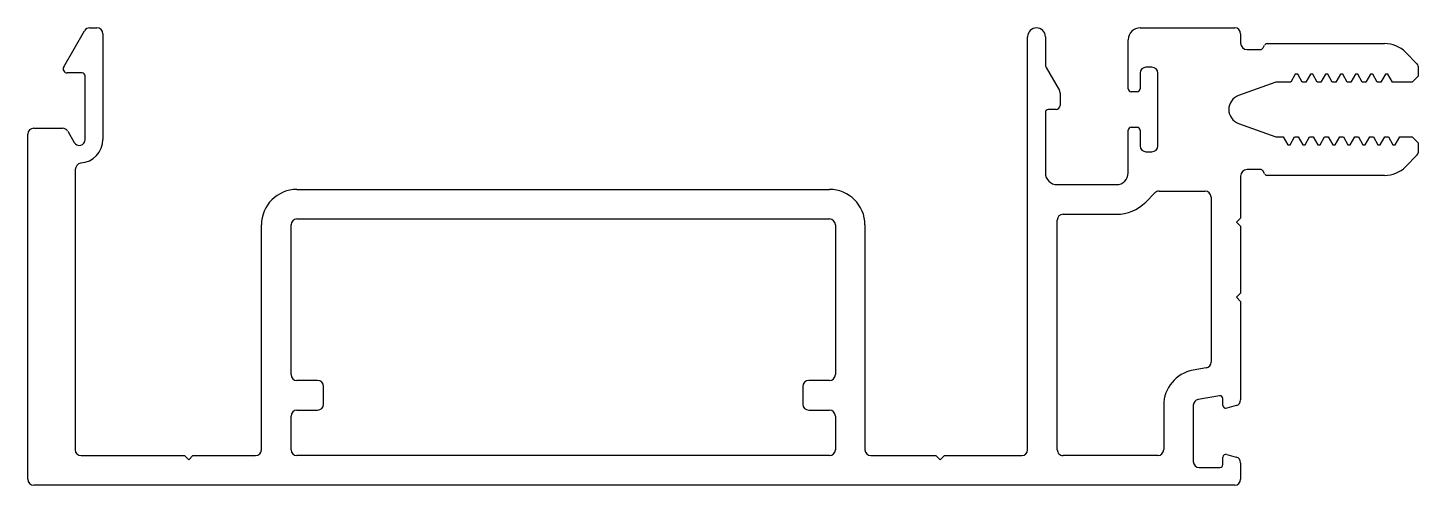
# Model space of a CAD drawing. Extents: x -49 to 68, y 11 to 50.
import ezdxf

# ---------------------------------------------------------------- set-up
doc = ezdxf.new("R2010")
doc.units = 0
doc.layers.add('PROFILE', color=1, linetype='CONTINUOUS')

msp = doc.modelspace()

# ---------------------------------------------------------------- linework, layer by layer
at = {"layer": 'PROFILE', "color": 7}
for p, q in [((-45.97, 46.36), (-44.21, 49.39)), ((-43.78, 49.64), (-43.16, 49.64)), ((44.99, 49.64), (52.99, 49.64)), ((-42.66, 49.14), (-42.66, 40.21)), ((35.49, 13.99), (35.49, 48.89)), ((36.99, 48.89), (36.99, 46.54)), ((43.99, 44.49), (43.99, 48.64)), ((53.49, 49.14), (53.49, 48.36)), ((55.38, 47.94), (55.52, 48.19)), ((55.74, 48.31), (65.66, 48.31)), ((54.04, 47.81), (55.16, 47.81)), ((67.42, 47.58), (68.42, 46.58)), ((-44.41, 45.83), (-45.67, 45.83)), ((37.06, 46.29), (38.18, 44.36)), ((45.99, 46.31), (45.49, 46.31)), ((68.49, 46.41), (68.49, 45.56)), ((-44.16, 40.21), (-44.16, 45.58)), ((44.99, 45.81), (44.99, 44.49)), ((46.49, 39.67), (46.49, 45.81)), ((56.46, 45.06), (53.32, 43.92)), ((57.72, 45.06), (56.46, 45.06)), ((58.11, 45.73), (57.72, 45.06)), ((58.31, 45.73), (58.11, 45.73)), ((58.69, 45.06), (58.31, 45.73)), ((58.99, 45.06), (58.69, 45.06)), ((59.38, 45.73), (58.99, 45.06)), ((59.58, 45.73), (59.38, 45.73)), ((59.96, 45.06), (59.58, 45.73)), ((60.26, 45.06), (59.96, 45.06)), ((60.65, 45.73), (60.26, 45.06)), ((60.85, 45.73), (60.65, 45.73)), ((61.23, 45.06), (60.85, 45.73)), ((61.53, 45.06), (61.23, 45.06)), ((61.92, 45.73), (61.53, 45.06)), ((62.12, 45.73), (61.92, 45.73)), ((62.5, 45.06), (62.12, 45.73)), ((62.8, 45.06), (62.5, 45.06)), ((63.19, 45.73), (62.8, 45.06)), ((63.39, 45.73), (63.19, 45.73)), ((63.77, 45.06), (63.39, 45.73)), ((64.07, 45.06), (63.77, 45.06)), ((64.46, 45.73), (64.07, 45.06)), ((64.66, 45.73), (64.46, 45.73)), ((65.04, 45.06), (64.66, 45.73)), ((65.34, 45.06), (65.04, 45.06)), ((65.73, 45.73), (65.34, 45.06)), ((65.93, 45.73), (65.73, 45.73)), ((66.31, 45.06), (65.93, 45.73)), ((67.99, 45.06), (66.31, 45.06)), ((68.49, 45.56), (67.99, 45.06)), ((38.24, 44.11), (38.24, 43.09)), ((44.74, 44.24), (44.24, 44.24)), ((36.99, 42.49), (36.99, 37.39)), ((37.89, 42.74), (37.24, 42.74)), ((-48.51, 41.16), (-46.07, 41.16)), ((44.24, 41.24), (44.74, 41.24)), ((53.32, 41.57), (56.46, 40.42)), ((-49.01, 11.49), (-49.01, 40.66)), ((-45.63, 40.91), (-45.09, 39.96)), ((43.99, 37.39), (43.99, 40.99)), ((44.99, 40.99), (44.99, 39.67)), ((56.46, 40.42), (57.09, 40.42)), ((57.09, 40.42), (57.47, 39.76)), ((57.67, 39.76), (58.05, 40.42)), ((58.05, 40.42), (58.36, 40.42)), ((58.36, 40.42), (58.74, 39.76)), ((58.94, 39.76), (59.32, 40.42)), ((59.32, 40.42), (59.63, 40.42)), ((59.63, 40.42), (60.01, 39.76)), ((60.21, 39.76), (60.59, 40.42)), ((60.59, 40.42), (60.9, 40.42)), ((60.9, 40.42), (61.28, 39.76)), ((61.48, 39.76), (61.86, 40.42)), ((61.86, 40.42), (62.17, 40.42)), ((62.17, 40.42), (62.55, 39.76)), ((62.75, 39.76), (63.13, 40.42)), ((63.13, 40.42), (63.44, 40.42)), ((63.44, 40.42), (63.82, 39.76)), ((64.02, 39.76), (64.4, 40.42)), ((64.4, 40.42), (64.71, 40.42)), ((64.71, 40.42), (65.09, 39.76)), ((65.29, 39.76), (65.67, 40.42)), ((65.67, 40.42), (65.98, 40.42)), ((65.98, 40.42), (66.36, 39.76)), ((66.56, 39.76), (66.94, 40.42)), ((66.94, 40.42), (67.99, 40.42)), ((67.99, 40.42), (68.49, 39.92)), ((45.49, 39.17), (45.99, 39.17)), ((57.47, 39.76), (57.67, 39.76)), ((58.74, 39.76), (58.94, 39.76)), ((60.01, 39.76), (60.21, 39.76)), ((61.28, 39.76), (61.48, 39.76)), ((62.55, 39.76), (62.75, 39.76)), ((63.82, 39.76), (64.02, 39.76)), ((65.09, 39.76), (65.29, 39.76)), ((66.36, 39.76), (66.56, 39.76)), ((68.42, 38.9), (67.42, 37.91)), ((68.49, 39.92), (68.49, 39.08)), ((-45.01, 37.66), (-45.01, 13.99)), ((55.16, 37.67), (54.04, 37.67)), ((53.49, 37.12), (53.49, 33.57)), ((55.52, 37.3), (55.38, 37.55)), ((65.66, 37.17), (55.74, 37.17)), ((-26.26, 35.99), (18.74, 35.99)), ((37.99, 36.39), (42.99, 36.39)), ((45.47, 34.92), (46.25, 35.7)), ((46.6, 35.84), (50.49, 35.84)), ((50.99, 35.34), (50.99, 21.39)), ((-29.26, 13.99), (-29.26, 32.99)), ((-26.76, 20.34), (-26.76, 32.99)), ((-26.26, 33.49), (18.74, 33.49)), ((19.24, 32.99), (19.24, 20.34)), ((21.74, 32.99), (21.74, 13.99)), ((37.99, 13.99), (37.99, 33.39)), ((38.49, 33.89), (42.99, 33.89)), ((53.49, 33.57), (53.14, 33.22)), ((53.14, 33.22), (53.49, 32.87)), ((53.49, 32.87), (53.49, 27.22)), ((53.49, 27.22), (53.14, 26.87)), ((53.14, 26.87), (53.49, 26.52)), ((53.49, 26.52), (53.49, 18.2)), ((50.58, 20.9), (49.47, 20.7)), ((-24.51, 19.84), (-26.26, 19.84)), ((-24.01, 17.84), (-24.01, 19.34)), ((16.49, 19.34), (16.49, 17.84)), ((18.74, 19.84), (16.99, 19.84)), ((46.99, 17.75), (46.99, 14)), ((49.49, 17.75), (49.49, 12.99)), ((51.7, 18.55), (49.91, 18.24)), ((51.99, 17.74), (51.99, 18.31)), ((53.12, 17.72), (52.31, 17.5)), ((-26.76, 13.99), (-26.76, 16.84)), ((-26.26, 17.34), (-24.51, 17.34)), ((16.99, 17.34), (18.74, 17.34)), ((19.24, 16.84), (19.24, 13.99)), ((-44.51, 13.49), (-35.76, 13.49)), ((-35.76, 13.49), (-35.41, 13.14)), ((-35.41, 13.14), (-35.05, 13.49)), ((-35.05, 13.49), (-29.76, 13.49)), ((18.74, 13.49), (-26.26, 13.49)), ((22.24, 13.49), (27.74, 13.49)), ((27.74, 13.49), (28.09, 13.14)), ((28.09, 13.14), (28.45, 13.49)), ((28.45, 13.49), (34.99, 13.49)), ((46.49, 13.5), (38.49, 13.49)), ((51.99, 12.74), (51.99, 13.35)), ((52.31, 13.59), (53.12, 13.37)), ((49.99, 12.49), (51.74, 12.49)), ((53.49, 12.89), (53.49, 11.49)), ((52.99, 10.99), (-48.51, 10.99))]:
    msp.add_line(p, q, dxfattribs=at)
for centre, radius, start, end in [((-43.78, 49.14), 0.5, 90, 150), ((-43.16, 49.14), 0.5, 0, 90), ((36.24, 48.89), 0.75, 0, 180), ((44.99, 48.64), 1, 90, 180), ((52.99, 49.14), 0.5, 0, 90), ((54.04, 48.36), 0.55, 180, 270), ((55.74, 48.06), 0.25, 90, 150), ((65.66, 45.81), 2.5, 45, 90), ((55.16, 48.06), 0.25, 270, 330), ((-45.67, 46.18), 0.35, 150, 270), ((-44.41, 45.58), 0.25, 0, 90), ((37.49, 46.54), 0.5, 180, 210), ((45.49, 45.81), 0.5, 90, 180), ((45.99, 45.81), 0.5, 0, 90), ((68.24, 46.41), 0.25, 360, 45), ((37.74, 44.11), 0.5, 360, 30), ((44.24, 44.49), 0.25, 180, 270), ((44.74, 44.49), 0.25, 270, 360), ((53.74, 42.74), 1.25, 110, 250), ((37.24, 42.49), 0.25, 90, 180), ((37.89, 43.09), 0.35, 270, 0), ((-48.51, 40.66), 0.5, 90, 180), ((-46.07, 40.66), 0.5, 30, 90), ((44.24, 40.99), 0.25, 90, 180), ((44.74, 40.99), 0.25, 0, 90), ((-44.66, 40.21), 0.5, 210, 360), ((-44.66, 40.22), 2, 273.4117, 359.934), ((45.49, 39.67), 0.5, 180, 270), ((45.99, 39.67), 0.5, 270, 0), ((68.24, 39.08), 0.25, 315, 360), ((-44.38, 37.61), 0.624, 104.4441, 175.539), ((54.04, 37.12), 0.55, 90, 180), ((55.16, 37.42), 0.25, 30, 90), ((65.66, 39.67), 2.5, 270, 315), ((37.99, 37.39), 1, 180, 270), ((42.99, 37.39), 1, 270, 0), ((55.74, 37.42), 0.25, 210, 270), ((-26.26, 32.99), 3, 90, 180), ((18.74, 32.99), 3, 360, 90), ((46.6, 35.34), 0.5, 90, 135), ((50.49, 35.34), 0.5, 0, 90), ((42.99, 37.39), 3.5, 270, 315), ((-26.26, 32.99), 0.5, 90, 180), ((18.74, 32.99), 0.5, 360, 90), ((38.49, 33.39), 0.5, 90, 180), ((50.49, 21.39), 0.5, 280, 0), ((-26.26, 20.34), 0.5, 180, 270), ((18.74, 20.34), 0.5, 270, 360), ((49.99, 17.75), 3, 100, 180), ((-24.51, 19.34), 0.5, 0, 90), ((16.99, 19.34), 0.5, 90, 180), ((-24.51, 17.84), 0.5, 270, 0), ((16.99, 17.84), 0.5, 180, 270), ((49.99, 17.75), 0.5, 100, 180), ((51.74, 18.31), 0.25, 360, 100), ((52.24, 17.74), 0.25, 180, 285), ((52.99, 18.2), 0.5, 285, 360), ((-26.26, 16.84), 0.5, 90, 180), ((18.74, 16.84), 0.5, 360, 90), ((-44.51, 13.99), 0.5, 180, 270), ((-29.76, 13.99), 0.5, 270, 360), ((-26.26, 13.99), 0.5, 180, 270), ((18.74, 13.99), 0.5, 270, 360), ((22.24, 13.99), 0.5, 180, 270), ((34.99, 13.99), 0.5, 270, 0), ((38.49, 13.99), 0.5, 180, 270.0085), ((46.49, 14), 0.5, 270.0085, 0), ((49.99, 12.99), 0.5, 180, 270), ((52.24, 13.35), 0.25, 75, 180), ((52.99, 12.89), 0.5, 0, 75), ((51.74, 12.74), 0.25, 270, 360), ((-48.51, 11.49), 0.5, 180, 270), ((52.99, 11.49), 0.5, 270, 0)]:
    msp.add_arc(centre, radius, start, end, dxfattribs=at)

doc.saveas('drawing.dxf')
